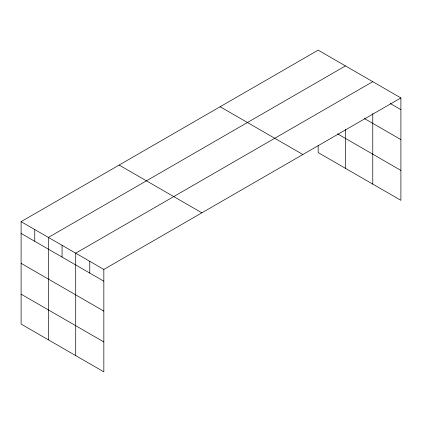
<?xml version="1.0" encoding="UTF-8"?>
<svg xmlns="http://www.w3.org/2000/svg" width="422" height="422" viewBox="0 0 422 422"><rect width="100%" height="100%" fill="white"/><g stroke="black" fill="none" stroke-linecap="round" stroke-linejoin="round"><path stroke-width="0.63" d="M400.9 97.92L103.838 269.426L103.838 371.851L21.1 324.08L21.1 221.661L318.162 50.149L400.9 97.92L400.9 200.339L318.162 152.574L318.162 145.421M345.465 65.916L48.403 237.422L48.403 339.842M372.768 81.678L75.707 253.184L75.707 355.609M390.213 103.511L400.9 109.683M364.239 118.434L400.9 139.598M337.505 133.821L400.9 170.425M220.131 106.75L302.869 154.515M119.131 165.06L201.869 212.83M21.1 221.661L103.838 269.426M21.1 233.424L103.838 281.189M21.1 263.339L103.838 311.109M21.1 294.166L103.838 341.931M372.768 113.602L372.768 184.097M345.465 129.427L345.465 168.336M89.77 261.308L89.77 273.071M62.055 245.303L62.055 257.067M34.752 229.542L34.752 241.305"/></g></svg>
